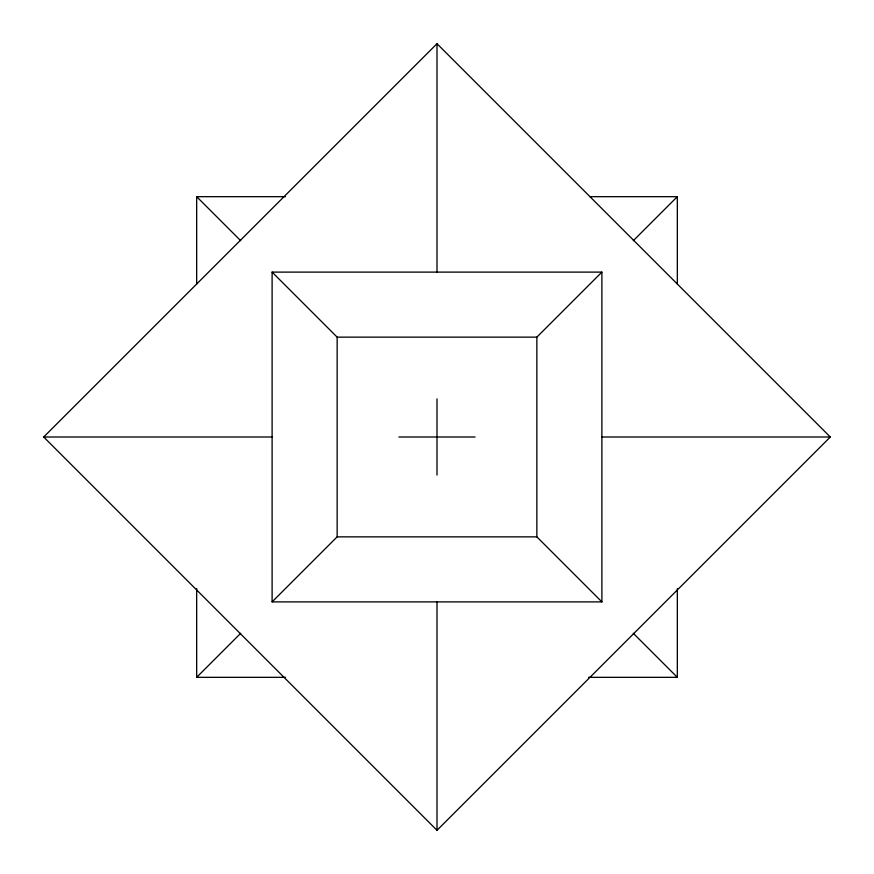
<?xml version="1.0" encoding="UTF-8"?>
<svg xmlns="http://www.w3.org/2000/svg" width="874" height="874" viewBox="0 0 874 874"><rect width="100%" height="100%" fill="white"/><g stroke="black" fill="none" stroke-linecap="round" stroke-linejoin="round"><path stroke-width="1.31" d="M285.427 677.328L196.672 677.328L196.672 588.573M196.672 284.061L196.672 196.672L285.427 196.672M272.109 601.891L272.109 272.109L601.891 272.109L601.891 601.891L272.109 601.891L337.146 536.855L337.146 337.146L272.109 272.109M437 830.3L830.3 437L437 43.7L43.7 437L437 830.3L437 601.585M437 475.085L437 398.915M437 272.415L437 43.7M588.573 677.328L677.328 677.328L677.328 588.573M677.328 284.061L677.328 196.672L589.939 196.672M196.672 677.328L240.689 633.311M601.891 601.891L536.855 536.855L536.855 337.146L601.891 272.109M633.311 240.689L677.328 196.672M337.146 337.146L536.855 337.146M43.7 437L272.415 437M398.915 437L475.085 437M601.585 437L830.3 437M337.146 536.855L536.855 536.855M196.672 196.672L240.689 240.689M633.311 633.311L677.328 677.328"/></g></svg>
